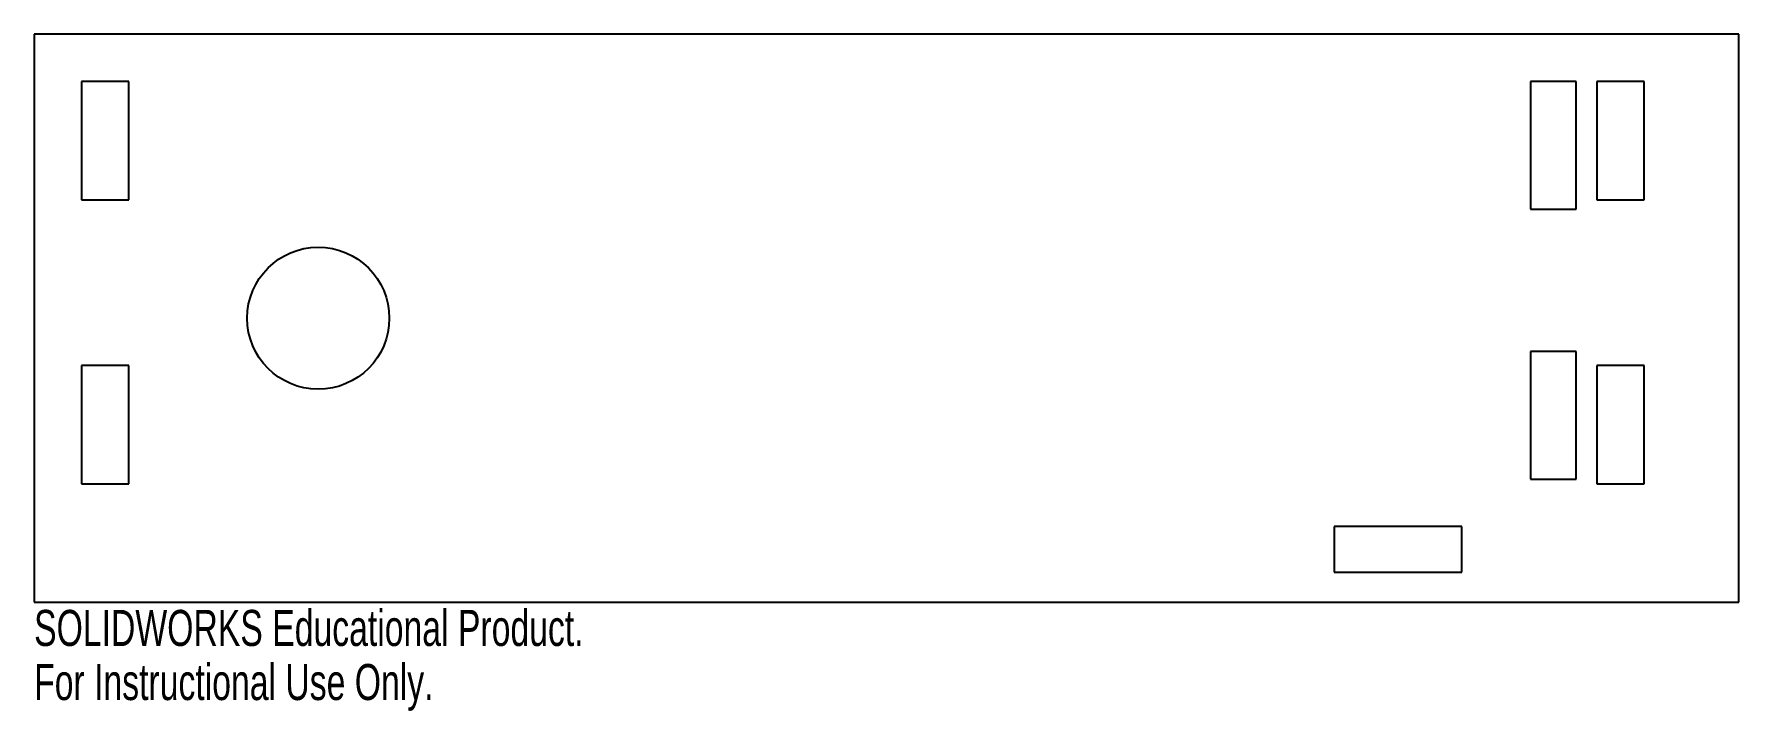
# Model space of a CAD drawing. Header units: inches. Extents: x -4.5 to 4.5, y -2.07 to 1.5.
import ezdxf

# ---------------------------------------------------------------- set-up
doc = ezdxf.new("R2010")
doc.units = ezdxf.units.IN
doc.header["$MEASUREMENT"] = 0
doc.styles.add('SLDTEXTSTYLE0', font='TXT', dxfattribs={"width": 0.7})

msp = doc.modelspace()

# ---------------------------------------------------------------- linework, layer by layer
at = {"color": 7, "linetype": 'Continuous', "lineweight": 25}
for p, q in [((-4.5, 1.5), (-4.5, -1.5)), ((4.5, 1.5), (-4.5, 1.5)), ((4.5, -1.5), (4.5, 1.5)), ((-4.25, 1.25), (-4.25, 0.625)), ((-4, 1.25), (-4.25, 1.25)), ((-4, 0.625), (-4, 1.25)), ((3.4, 1.25), (3.4, 0.575)), ((3.64, 1.25), (3.4, 1.25)), ((3.64, 0.575), (3.64, 1.25)), ((3.75, 1.25), (3.75, 0.625)), ((4, 1.25), (3.75, 1.25)), ((4, 0.625), (4, 1.25)), ((-4.25, 0.625), (-4, 0.625)), ((3.4, 0.575), (3.64, 0.575)), ((3.75, 0.625), (4, 0.625)), ((3.4, -0.175), (3.4, -0.85)), ((3.64, -0.175), (3.4, -0.175)), ((3.64, -0.85), (3.64, -0.175)), ((-4.25, -0.25), (-4.25, -0.875)), ((-4, -0.25), (-4.25, -0.25)), ((-4, -0.875), (-4, -0.25)), ((3.75, -0.25), (3.75, -0.875)), ((4, -0.25), (3.75, -0.25)), ((4, -0.875), (4, -0.25)), ((-4.25, -0.875), (-4, -0.875)), ((3.4, -0.85), (3.64, -0.85)), ((3.75, -0.875), (4, -0.875)), ((2.3625, -1.1), (2.3625, -1.34)), ((3.0375, -1.1), (2.3625, -1.1)), ((3.0375, -1.34), (3.0375, -1.1)), ((2.3625, -1.34), (3.0375, -1.34)), ((-4.5, -1.5), (4.5, -1.5))]:
    msp.add_line(p, q, dxfattribs=at)
msp.add_circle((-3, 0), 0.375, dxfattribs=at)

# ---------------------------------------------------------------- texts
at = {"color": 7, "linetype": 'Continuous', "char_height": 0.1903, "attachment_point": 1, "style": 'SLDTEXTSTYLE0'}
for s, insert in [('SOLIDWORKS Educational Product.', (-4.5, -1.5401)), ('For Instructional Use Only.', (-4.5, -1.8256))]:
    msp.add_mtext(s, dxfattribs=dict(at, insert=insert))

doc.saveas('drawing.dxf')
